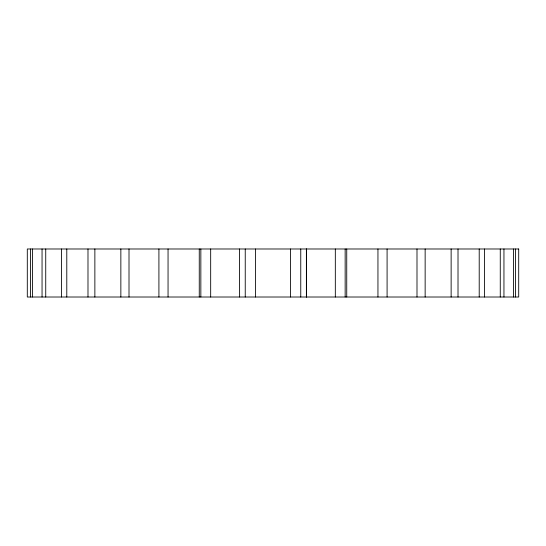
<?xml version="1.0" encoding="UTF-8"?>
<svg xmlns="http://www.w3.org/2000/svg" width="546" height="546" viewBox="0 0 546 546"><rect width="100%" height="100%" fill="white"/><g stroke="black" fill="none" stroke-linecap="round" stroke-linejoin="round"><path stroke-width="0.82" d="M515.458 248.99L515.458 297.01M513.581 248.99L513.581 297.01M503.951 248.99L503.951 297.01M500.266 248.99L500.266 297.01M484.589 248.99L484.589 297.01M479.211 248.99L479.211 297.01M458.012 248.99L458.012 297.01M451.132 248.99L451.132 297.01M425.143 248.99L425.143 297.01M416.994 248.99L416.994 297.01M387.087 248.99L387.087 297.01M377.948 248.99L377.948 297.01M346.737 248.99L346.737 297.01M345.154 248.99L345.154 297.01M335.326 248.99L335.326 297.01M306.47 248.99L306.47 297.01M306.388 248.99L306.388 297.01M300.757 248.99L300.757 297.01M290.588 248.99L290.588 297.01M255.412 248.99L255.412 297.01M245.243 248.99L245.243 297.01M239.53 248.99L239.612 297.01M210.674 248.99L210.674 297.01M200.846 248.99L200.846 297.01M199.263 248.99L199.263 297.01M168.052 248.99L168.052 297.01M158.913 248.99L158.913 297.01M129.006 248.99L129.006 297.01M120.857 248.99L120.857 297.01M94.867 248.99L94.867 297.01M87.988 248.99L87.988 297.01M66.789 248.99L66.789 297.01M61.411 248.99L61.411 297.01M45.734 248.99L45.734 297.01M42.049 248.99L42.049 297.01M32.419 248.99L32.419 297.01M30.542 248.99L30.542 297.01M518.7 248.99L27.3 248.99L27.3 297.01L518.7 297.01L518.7 248.99"/></g></svg>
